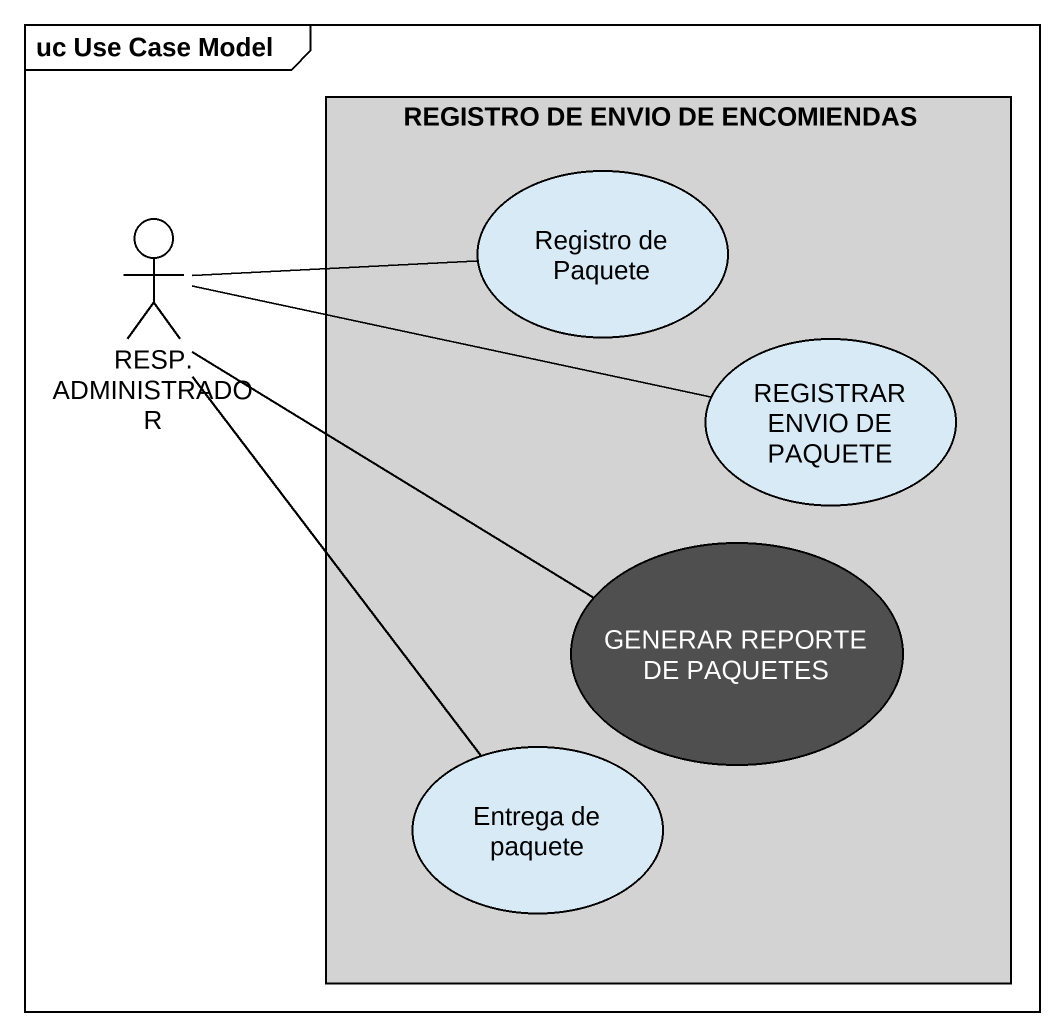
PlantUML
@startuml
mainframe uc Use Case Model
rectangle "REGISTRO DE ENVIO DE ENCOMIENDAS" as REGISTRO_DE_ENVIO_DE #D3D3D3 {
  usecase "Registro de Paquete" as Registro_de_Paquete
  usecase "REGISTRAR ENVIO DE PAQUETE" as REGISTRAR_ENVIO_DE_PAQUETE
  usecase "GENERAR REPORTE DE PAQUETES" as GENERAR_REPORTE_DE_PAQUETES #4F4F4F
  usecase "Entrega de paquete" as Entrega_de_paquete
}
actor "RESP. ADMINISTRADOR" as RESP_ADMINISTRADOR
RESP_ADMINISTRADOR -right- Registro_de_Paquete
RESP_ADMINISTRADOR -right- REGISTRAR_ENVIO_DE_PAQUETE
RESP_ADMINISTRADOR -right- GENERAR_REPORTE_DE_PAQUETES
RESP_ADMINISTRADOR -- Entrega_de_paquete
@enduml
